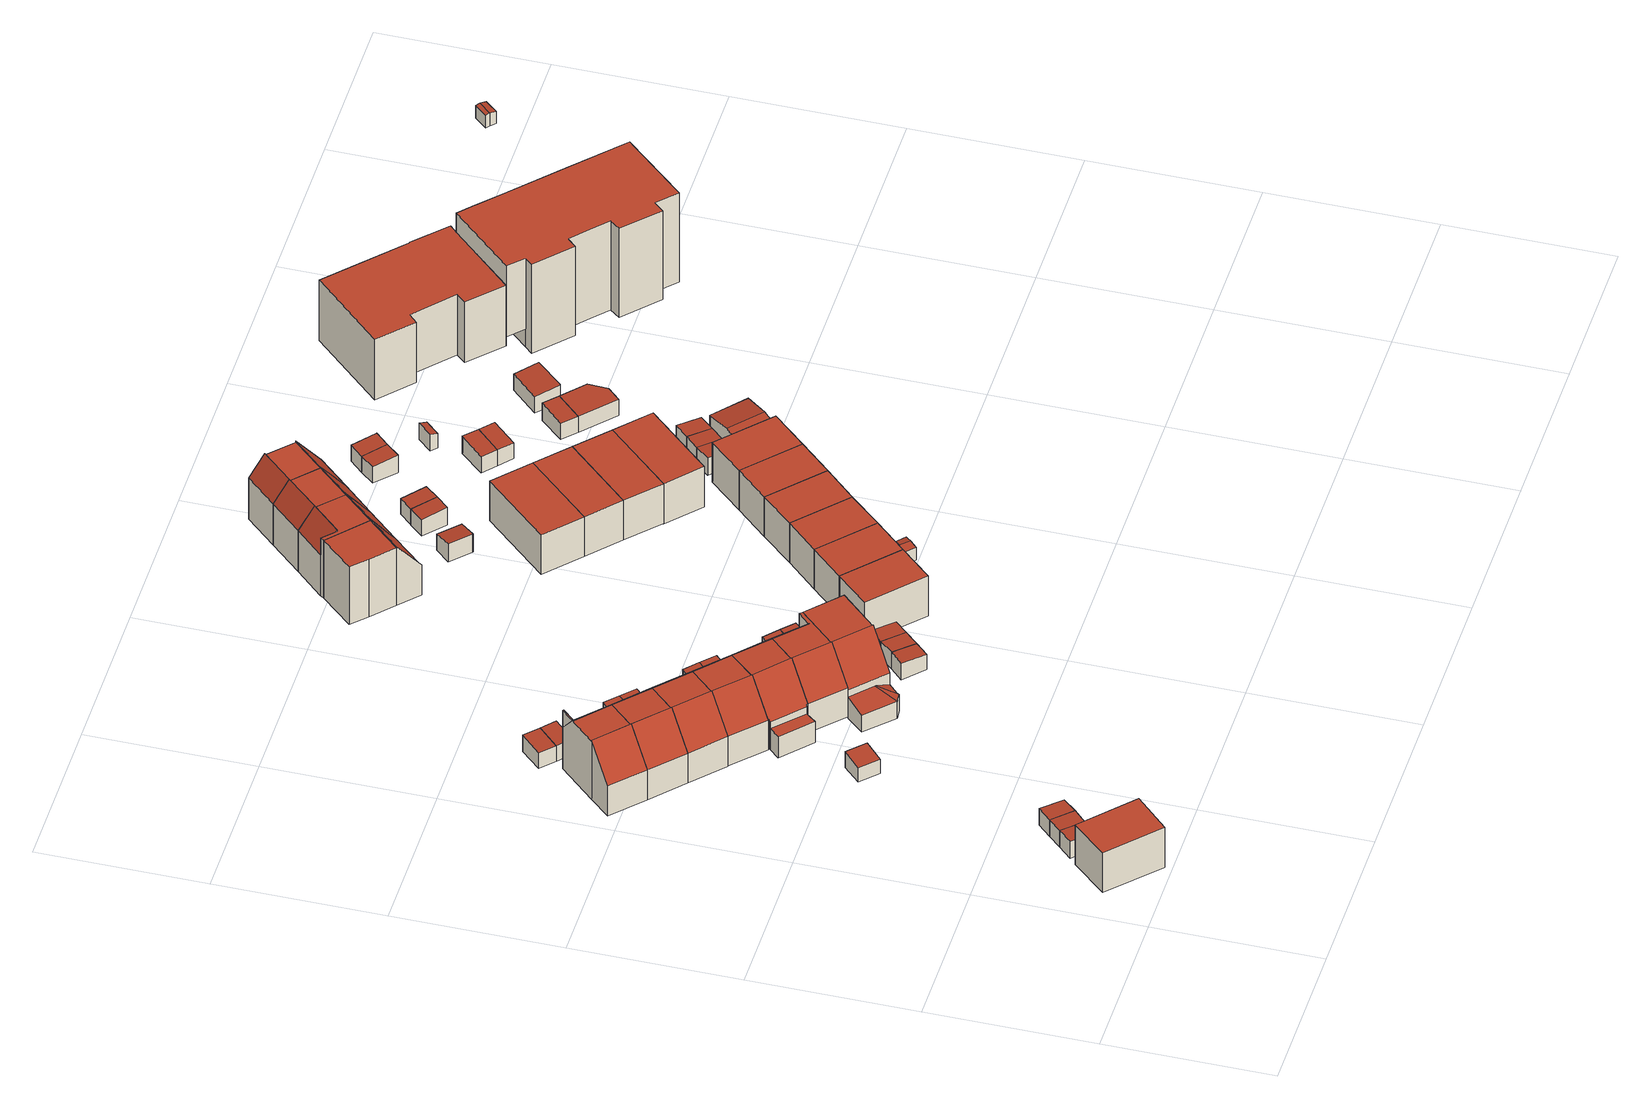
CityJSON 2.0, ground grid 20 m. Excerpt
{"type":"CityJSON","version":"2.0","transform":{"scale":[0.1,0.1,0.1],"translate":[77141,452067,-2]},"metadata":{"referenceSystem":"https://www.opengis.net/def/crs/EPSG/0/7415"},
"CityObjects":{
"building1":{"type":"Building","attributes":{"Volume":251.76,"Dakoppervlakte":44.3,"Muuroppervlakte":153.81,"Vloeroppervlakte":44.3,"hoogte_Z_max_in_m_NAP":5.38,"GEB_DOEL":"woonfunctie","dateOfConstruction":"1982-01-01","measuredHeight":5.68},"geometry":[{"type":"Solid","lod":"2","boundaries":[[[[0,1,2,3]],[[4,5,6,7]],[[3,2,5,4]],[[2,1,6,5]],[[6,1,0,7]],[[0,3,4,7]]]],"semantics":{"surfaces":[{"type":"GroundSurface"},{"type":"RoofSurface"},{"type":"WallSurface"}],"values":[[0,1,2,2,2,2]]}}]},
"building2":{"type":"Building","attributes":{"Volume":15.86,"Dakoppervlakte":6.83,"Muuroppervlakte":24.81,"Vloeroppervlakte":6.82,"hoogte_Z_max_in_m_NAP":2.13,"GEB_DOEL":"onbekend","dateOfConstruction":"1982-01-01","measuredHeight":2.42},"geometry":[{"type":"Solid","lod":"2","boundaries":[[[[8,9,10,11]],[[12,13,14,15]],[[10,9,13,12]],[[9,8,14,13]],[[14,8,11,15]],[[12,15,11,10]]]],"semantics":{"surfaces":[{"type":"GroundSurface"},{"type":"RoofSurface"},{"type":"WallSurface"}],"values":[[0,1,2,2,2,2]]}}]},
"building3":{"type":"Building","attributes":{"Volume":15.54,"Dakoppervlakte":6.83,"Muuroppervlakte":24.31,"Vloeroppervlakte":6.82,"hoogte_Z_max_in_m_NAP":2.13,"GEB_DOEL":"onbekend","dateOfConstruction":"1982-01-01","measuredHeight":2.38},"geometry":[{"type":"Solid","lod":"2","boundaries":[[[[9,16,17,10]],[[12,18,19,13]],[[9,10,12,13]],[[18,12,10,17]],[[16,19,18,17]],[[16,9,13,19]]]],"semantics":{"surfaces":[{"type":"GroundSurface"},{"type":"RoofSurface"},{"type":"WallSurface"}],"values":[[0,1,2,2,2,2]]}}]},
"building4":{"type":"Building","attributes":{"Volume":15.58,"Dakoppervlakte":6.83,"Muuroppervlakte":24.37,"Vloeroppervlakte":6.82,"hoogte_Z_max_in_m_NAP":2.13,"GEB_DOEL":"onbekend","dateOfConstruction":"1982-01-01","measuredHeight":2.38},"geometry":[{"type":"Solid","lod":"2","boundaries":[[[[16,20,21,17]],[[18,22,23,19]],[[16,17,18,19]],[[22,18,17,21]],[[20,23,22,21]],[[20,16,19,23]]]],"semantics":{"surfaces":[{"type":"GroundSurface"},{"type":"RoofSurface"},{"type":"WallSurface"}],"values":[[0,1,2,2,2,2]]}}]},
"building5":{"type":"Building","attributes":{"Volume":342.93,"Dakoppervlakte":62.81,"Muuroppervlakte":193.76,"Vloeroppervlakte":46.54,"hoogte_Z_max_in_m_NAP":8.2,"GEB_DOEL":"woonfunctie","dateOfConstruction":"1982-01-01","measuredHeight":8.46},"geometry":[{"type":"Solid","lod":"2","boundaries":[[[[24,25,26,27,28,29,30,31]],[[32,33,34,35,36,37,38]],[[39,40,41,42,32]],[[43,44,45,46]],[[34,33,42,24,31]],[[31,30,35,34]],[[26,25,41,40,37]],[[41,25,24,42]],[[42,33,32]],[[38,39,32]],[[40,39,38,37]],[[43,35,30,29,44]],[[28,45,44,29]],[[46,45,28,27,36]],[[36,35,43,46]],[[26,37,36,27]]]],"semantics":{"surfaces":[{"type":"GroundSurface"},{"type":"RoofSurface"},{"type":"WallSurface"}],"values":[[0,1,1,1,2,2,2,2,2,2,2,2,2,2,2,2]]}}]},
"building6":{"type":"Building","attributes":{"Volume":17.1,"Dakoppervlakte":7.82,"Muuroppervlakte":24.51,"Vloeroppervlakte":7.79,"hoogte_Z_max_in_m_NAP":1.89,"GEB_DOEL":"onbekend","dateOfConstruction":"1982-01-01","measuredHeight":2.32},"geometry":[{"type":"Solid","lod":"2","boundaries":[[[[47,48,49,50]],[[51,52,53,54]],[[49,48,54,53]],[[51,54,48,47]],[[50,52,51,47]],[[50,49,53,52]]]],"semantics":{"surfaces":[{"type":"GroundSurface"},{"type":"RoofSurface"},{"type":"WallSurface"}],"values":[[0,1,2,2,2,2]]}}]},
"building7":{"type":"Building","attributes":{"Volume":352.23,"Dakoppervlakte":64.85,"Muuroppervlakte":190.01,"Vloeroppervlakte":47.9,"hoogte_Z_max_in_m_NAP":8.2,"GEB_DOEL":"woonfunctie","dateOfConstruction":"1982-01-01","measuredHeight":8.45},"geometry":[{"type":"Solid","lod":"2","boundaries":[[[[55,56,57,58,28,27,26,25]],[[59,60,37,36]],[[41,40,61,62]],[[46,45,63,64]],[[26,27,36,37]],[[41,62,55,25]],[[25,26,37,40,41]],[[61,60,56,55,62]],[[37,60,61,40]],[[46,36,27,28,45]],[[28,58,63,45]],[[64,63,58,57,59]],[[36,46,64,59]],[[57,56,60,59]]]],"semantics":{"surfaces":[{"type":"GroundSurface"},{"type":"RoofSurface"},{"type":"WallSurface"}],"values":[[0,1,1,1,2,2,2,2,2,2,2,2,2,2]]}}]},
"building8":{"type":"Building","attributes":{"Volume":15.76,"Dakoppervlakte":6.86,"Muuroppervlakte":24.61,"Vloeroppervlakte":6.84,"hoogte_Z_max_in_m_NAP":2.12,"GEB_DOEL":"onbekend","dateOfConstruction":"1982-01-01","measuredHeight":2.42},"geometry":[{"type":"Solid","lod":"2","boundaries":[[[[65,66,67,68]],[[69,70,71,72]],[[70,69,68,67]],[[67,66,71,70]],[[71,66,65,72]],[[69,72,65,68]]]],"semantics":{"surfaces":[{"type":"GroundSurface"},{"type":"RoofSurface"},{"type":"WallSurface"}],"values":[[0,1,2,2,2,2]]}}]},
"building9":{"type":"Building","attributes":{"Volume":349.86,"Dakoppervlakte":64.4,"Muuroppervlakte":189.67,"Vloeroppervlakte":47.57,"hoogte_Z_max_in_m_NAP":8.2,"GEB_DOEL":"woonfunctie","dateOfConstruction":"1982-01-01","measuredHeight":8.45},"geometry":[{"type":"Solid","lod":"2","boundaries":[[[[73,74,75,76,58,57,56,55]],[[77,78,60,59]],[[62,61,79,80]],[[64,63,81,82]],[[60,56,57,59]],[[62,80,73,55]],[[61,62,55,56,60]],[[80,79,78,74,73]],[[61,60,78,79]],[[57,58,63,64,59]],[[81,63,58,76]],[[82,81,76,75,77]],[[77,59,64,82]],[[75,74,78,77]]]],"semantics":{"surfaces":[{"type":"GroundSurface"},{"type":"RoofSurface"},{"type":"WallSurface"}],"values":[[0,1,1,1,2,2,2,2,2,2,2,2,2,2]]}}]},
"building10":{"type":"Building","attributes":{"Volume":16.04,"Dakoppervlakte":6.96,"Muuroppervlakte":24.83,"Vloeroppervlakte":6.95,"hoogte_Z_max_in_m_NAP":2.12,"GEB_DOEL":"onbekend","dateOfConstruction":"1982-01-01","measuredHeight":2.42},"geometry":[{"type":"Solid","lod":"2","boundaries":[[[[65,68,83,84]],[[72,85,86,69]],[[65,84,85,72]],[[85,84,83,86]],[[68,69,86,83]],[[68,65,72,69]]]],"semantics":{"surfaces":[{"type":"GroundSurface"},{"type":"RoofSurface"},{"type":"WallSurface"}],"values":[[0,1,2,2,2,2]]}}]},
"building11":{"type":"Building","attributes":{"Volume":345.63,"Dakoppervlakte":63.97,"Muuroppervlakte":188.2,"Vloeroppervlakte":47.24,"hoogte_Z_max_in_m_NAP":8.2,"GEB_DOEL":"woonfunctie","dateOfConstruction":"1982-01-01","measuredHeight":8.42},"geometry":[{"type":"Solid","lod":"2","boundaries":[[[[87,88,89,90,91,92,93,94]],[[95,78,77,96]],[[97,80,79,98]],[[82,81,99,100]],[[89,88,95,96]],[[97,98,95,88,87]],[[87,94,80,97]],[[78,79,80,94,93]],[[95,98,79,78]],[[91,90,99,81]],[[96,100,99,90,89]],[[92,91,81,82,77]],[[96,77,82,100]],[[93,92,77,78]]]],"semantics":{"surfaces":[{"type":"GroundSurface"},{"type":"RoofSurface"},{"type":"WallSurface"}],"values":[[0,1,1,1,2,2,2,2,2,2,2,2,2,2]]}}]},
"building12":{"type":"Building","attributes":{"Volume":370.14,"Dakoppervlakte":72.43,"Muuroppervlakte":198.16,"Vloeroppervlakte":55.28,"hoogte_Z_max_in_m_NAP":8.2,"GEB_DOEL":"woonfunctie","dateOfConstruction":"1982-01-01","measuredHeight":8.42},"geometry":[{"type":"Solid","lod":"2","boundaries":[[[[88,87,101,102,103,104,105,106,107,108,109,110,90,89]],[[111,95,96,112]],[[113,97,98,114]],[[115,116,117,118,100,99,119,120]],[[121,122,123,124]],[[112,103,102,111]],[[95,88,89,96]],[[111,102,101,113,114]],[[97,113,101,87]],[[95,98,97,87,88]],[[96,89,90,99,100]],[[119,99,90,110]],[[110,109,121,120,119]],[[115,124,106,105,116]],[[116,105,104,117]],[[112,118,117,104,103]],[[109,108,122,121]],[[107,123,122,108]],[[107,106,124,123]],[[120,121,124,115]],[[100,118,112,96]],[[114,98,95,111]]]],"semantics":{"surfaces":[{"type":"GroundSurface"},{"type":"RoofSurface"},{"type":"WallSurface"}],"values":[[0,1,1,1,1,2,2,2,2,2,2,2,2,2,2,2,2,2,2,2,2,2]]}}]},
"building13":{"type":"Building","attributes":{"Volume":16.04,"Dakoppervlakte":6.88,"Muuroppervlakte":25,"Vloeroppervlakte":6.87,"hoogte_Z_max_in_m_NAP":2.13,"GEB_DOEL":"onbekend","dateOfConstruction":"1982-01-01","measuredHeight":2.44},"geometry":[{"type":"Solid","lod":"2","boundaries":[[[[125,126,127,128]],[[129,130,131,132]],[[130,129,128,127]],[[127,126,131,130]],[[131,126,125,132]],[[132,125,128,129]]]],"semantics":{"surfaces":[{"type":"GroundSurface"},{"type":"RoofSurface"},{"type":"WallSurface"}],"values":[[0,1,2,2,2,2]]}}]},
"building14":{"type":"Building","attributes":{"Volume":16.14,"Dakoppervlakte":6.94,"Muuroppervlakte":25.02,"Vloeroppervlakte":6.93,"hoogte_Z_max_in_m_NAP":2.13,"GEB_DOEL":"onbekend","dateOfConstruction":"1982-01-01","measuredHeight":2.43},"geometry":[{"type":"Solid","lod":"2","boundaries":[[[[125,128,133,134]],[[132,135,136,129]],[[125,134,135,132]],[[136,135,134,133]],[[128,129,136,133]],[[125,132,129,128]]]],"semantics":{"surfaces":[{"type":"GroundSurface"},{"type":"RoofSurface"},{"type":"WallSurface"}],"values":[[0,1,2,2,2,2]]}}]},
"building15":{"type":"Building","attributes":{"Volume":350.55,"Dakoppervlakte":64.14,"Muuroppervlakte":194.59,"Vloeroppervlakte":47.74,"hoogte_Z_max_in_m_NAP":8.2,"GEB_DOEL":"woonfunctie","dateOfConstruction":"1982-01-01","measuredHeight":8.42},"geometry":[{"type":"Solid","lod":"2","boundaries":[[[[137,138,139,140,104,103,102,101]],[[141,142,111,112,143,144,145]],[[113,114,146,141,147]],[[118,117,148,149]],[[102,103,112,111]],[[139,138,144,143]],[[113,147,137,101]],[[102,111,114,113,101]],[[147,141,145]],[[146,114,111,142]],[[146,142,141]],[[148,117,104,140]],[[143,149,148,140,139]],[[118,112,103,104,117]],[[143,112,118,149]],[[145,144,138,137,147]]]],"semantics":{"surfaces":[{"type":"GroundSurface"},{"type":"RoofSurface"},{"type":"WallSurface"}],"values":[[0,1,1,1,2,2,2,2,2,2,2,2,2,2,2,2]]}}]},
"building16":{"type":"Building","attributes":{"Volume":414.06,"Dakoppervlakte":75.83,"Muuroppervlakte":218.7,"Vloeroppervlakte":63.89,"hoogte_Z_max_in_m_NAP":8.2,"GEB_DOEL":"woonfunctie","dateOfConstruction":"1982-01-01","measuredHeight":8.47},"geometry":[{"type":"Solid","lod":"2","boundaries":[[[[150,151,152,153,154,155,156,157,158,159,160]],[[161,144,143,162]],[[163,164,165,149,148]],[[166,167,168,169]],[[170,171,172,173]],[[169,168,170,173]],[[150,160,143,144]],[[152,151,161,162]],[[150,144,161,151]],[[152,162,165,164,172,153]],[[157,167,166,158]],[[167,157,156,168]],[[156,155,170,168]],[[170,155,154,171]],[[171,154,153,172]],[[173,172,164,163,166,169]],[[162,143,149,165]],[[148,149,143,160,159,158,166,163]]]],"semantics":{"surfaces":[{"type":"GroundSurface"},{"type":"RoofSurface"},{"type":"WallSurface"}],"values":[[0,1,1,1,1,1,2,2,2,2,2,2,2,2,2,2,2,2]]}}]},
"building17":{"type":"Building","attributes":{"Volume":16.15,"Dakoppervlakte":6.97,"Muuroppervlakte":24.99,"Vloeroppervlakte":6.95,"hoogte_Z_max_in_m_NAP":2.14,"GEB_DOEL":"onbekend","dateOfConstruction":"1982-01-01","measuredHeight":2.45},"geometry":[{"type":"Solid","lod":"2","boundaries":[[[[174,175,176,177]],[[178,179,180,181]],[[181,176,175,178]],[[175,174,179,178]],[[174,177,180,179]],[[177,176,181,180]]]],"semantics":{"surfaces":[{"type":"GroundSurface"},{"type":"RoofSurface"},{"type":"WallSurface"}],"values":[[0,1,2,2,2,2]]}}]},
"building18":{"type":"Building","attributes":{"Volume":16.1,"Dakoppervlakte":6.87,"Muuroppervlakte":25.13,"Vloeroppervlakte":6.85,"hoogte_Z_max_in_m_NAP":2.15,"GEB_DOEL":"onbekend","dateOfConstruction":"1982-01-01","measuredHeight":2.47},"geometry":[{"type":"Solid","lod":"2","boundaries":[[[[175,182,183,176]],[[184,185,178,181]],[[175,176,181,178]],[[176,183,184,181]],[[182,185,184,183]],[[182,175,178,185]]]],"semantics":{"surfaces":[{"type":"GroundSurface"},{"type":"RoofSurface"},{"type":"WallSurface"}],"values":[[0,1,2,2,2,2]]}}]},
"building19":{"type":"Building","attributes":{"Volume":15.86,"Dakoppervlakte":6.84,"Muuroppervlakte":24.82,"Vloeroppervlakte":6.83,"hoogte_Z_max_in_m_NAP":2.23,"GEB_DOEL":"onbekend","dateOfConstruction":"1982-01-01","measuredHeight":2.42},"geometry":[{"type":"Solid","lod":"2","boundaries":[[[[186,187,188,189]],[[190,191,192,193]],[[190,186,189,191]],[[189,188,192,191]],[[188,187,193,192]],[[187,186,190,193]]]],"semantics":{"surfaces":[{"type":"GroundSurface"},{"type":"RoofSurface"},{"type":"WallSurface"}],"values":[[0,1,2,2,2,2]]}}]},
"building20":{"type":"Building","attributes":{"Volume":16.07,"Dakoppervlakte":6.84,"Muuroppervlakte":25.14,"Vloeroppervlakte":6.83,"hoogte_Z_max_in_m_NAP":2.23,"GEB_DOEL":"onbekend","dateOfConstruction":"1982-01-01","measuredHeight":2.45},"geometry":[{"type":"Solid","lod":"2","boundaries":[[[[194,187,186,195]],[[196,197,190,193]],[[194,195,197,196]],[[197,195,186,190]],[[190,186,187,193]],[[187,194,196,193]]]],"semantics":{"surfaces":[{"type":"GroundSurface"},{"type":"RoofSurface"},{"type":"WallSurface"}],"values":[[0,1,2,2,2,2]]}}]},
"building21":{"type":"Building","attributes":{"Volume":16.89,"Dakoppervlakte":7.28,"Muuroppervlakte":25.46,"Vloeroppervlakte":7.26,"hoogte_Z_max_in_m_NAP":2.14,"GEB_DOEL":"onbekend","dateOfConstruction":"1982-01-01","measuredHeight":2.45},"geometry":[{"type":"Solid","lod":"2","boundaries":[[[[198,199,200,201]],[[202,203,204,205]],[[203,202,198,201]],[[201,200,204,203]],[[200,199,205,204]],[[199,198,202,205]]]],"semantics":{"surfaces":[{"type":"GroundSurface"},{"type":"RoofSurface"},{"type":"WallSurface"}],"values":[[0,1,2,2,2,2]]}}]},
"building22":{"type":"Building","attributes":{"Volume":16.13,"Dakoppervlakte":6.66,"Muuroppervlakte":25.66,"Vloeroppervlakte":6.64,"hoogte_Z_max_in_m_NAP":2.14,"GEB_DOEL":"onbekend","dateOfConstruction":"1982-01-01","measuredHeight":2.56},"geometry":[{"type":"Solid","lod":"2","boundaries":[[[[206,207,208,209]],[[210,211,203,202]],[[206,209,202,203]],[[209,208,210,202]],[[210,208,207,211]],[[207,206,203,211]]]],"semantics":{"surfaces":[{"type":"GroundSurface"},{"type":"RoofSurface"},{"type":"WallSurface"}],"values":[[0,1,2,2,2,2]]}}]},
"building23":{"type":"Building","attributes":{"Volume":16.21,"Dakoppervlakte":6.84,"Muuroppervlakte":25.36,"Vloeroppervlakte":6.83,"hoogte_Z_max_in_m_NAP":2.23,"GEB_DOEL":"onbekend","dateOfConstruction":"1982-01-01","measuredHeight":2.47},"geometry":[{"type":"Solid","lod":"2","boundaries":[[[[195,212,213,194]],[[196,214,215,197]],[[195,194,196,197]],[[194,213,214,196]],[[212,215,214,213]],[[215,212,195,197]]]],"semantics":{"surfaces":[{"type":"GroundSurface"},{"type":"RoofSurface"},{"type":"WallSurface"}],"values":[[0,1,2,2,2,2]]}}]},
"building24":{"type":"Building","attributes":{"Volume":240.15,"Dakoppervlakte":42,"Muuroppervlakte":151.98,"Vloeroppervlakte":42,"hoogte_Z_max_in_m_NAP":5.44,"GEB_DOEL":"woonfunctie","dateOfConstruction":"1982-01-01","measuredHeight":5.72},"geometry":[{"type":"Solid","lod":"2","boundaries":[[[[216,217,218,219]],[[220,221,222,223]],[[216,219,221,220]],[[219,218,222,221]],[[222,218,217,223]],[[216,220,223,217]]]],"semantics":{"surfaces":[{"type":"GroundSurface"},{"type":"RoofSurface"},{"type":"WallSurface"}],"values":[[0,1,2,2,2,2]]}}]},
"building25":{"type":"Building","attributes":{"Volume":239.9,"Dakoppervlakte":41.74,"Muuroppervlakte":152.41,"Vloeroppervlakte":41.74,"hoogte_Z_max_in_m_NAP":5.44,"GEB_DOEL":"woonfunctie","dateOfConstruction":"1982-01-01","measuredHeight":5.75},"geometry":[{"type":"Solid","lod":"2","boundaries":[[[[219,218,224,225]],[[221,226,227,222]],[[219,225,226,221]],[[225,224,227,226]],[[218,222,227,224]],[[219,221,222,218]]]],"semantics":{"surfaces":[{"type":"GroundSurface"},{"type":"RoofSurface"},{"type":"WallSurface"}],"values":[[0,1,2,2,2,2]]}}]},
"building26":{"type":"Building","attributes":{"Volume":369.37,"Dakoppervlakte":59.48,"Muuroppervlakte":206.9,"Vloeroppervlakte":48.73,"hoogte_Z_max_in_m_NAP":8.17,"GEB_DOEL":"woonfunctie","dateOfConstruction":"1982-01-01","measuredHeight":8.43},"geometry":[{"type":"Solid","lod":"2","boundaries":[[[[228,229,230,231,232,233,234,235]],[[236,237,238,239,240]],[[241,242,243,244,245]],[[233,236,240,234]],[[233,232,237,236]],[[232,231,238,237]],[[230,239,238,231]],[[235,234,240,245,244]],[[241,239,230,229,242]],[[244,243,242,229,228,235]],[[239,241,245,240]]]],"semantics":{"surfaces":[{"type":"GroundSurface"},{"type":"RoofSurface"},{"type":"WallSurface"}],"values":[[0,1,1,2,2,2,2,2,2,2,2]]}}]},
"building27":{"type":"Building","attributes":{"Volume":236.26,"Dakoppervlakte":41.42,"Muuroppervlakte":150.8,"Vloeroppervlakte":41.42,"hoogte_Z_max_in_m_NAP":5.44,"GEB_DOEL":"woonfunctie","dateOfConstruction":"1982-01-01","measuredHeight":5.7},"geometry":[{"type":"Solid","lod":"2","boundaries":[[[[224,246,247,225]],[[226,248,249,227]],[[224,225,226,227]],[[225,247,248,226]],[[246,249,248,247]],[[246,224,227,249]]]],"semantics":{"surfaces":[{"type":"GroundSurface"},{"type":"RoofSurface"},{"type":"WallSurface"}],"values":[[0,1,2,2,2,2]]}}]},
"building28":{"type":"Building","attributes":{"Volume":349.25,"Dakoppervlakte":63.59,"Muuroppervlakte":195.24,"Vloeroppervlakte":47.42,"hoogte_Z_max_in_m_NAP":8.17,"GEB_DOEL":"woonfunctie","dateOfConstruction":"1982-01-01","measuredHeight":8.43},"geometry":[{"type":"Solid","lod":"2","boundaries":[[[[250,251,235,234,233,252,253,254]],[[255,256,257,236,240,258,259]],[[260,261,262,263,256]],[[244,264,265,245]],[[236,257,263,252,233]],[[233,234,240,236]],[[253,252,263,262]],[[254,253,262,261,259]],[[263,257,256]],[[255,260,256]],[[255,259,261,260]],[[245,240,234,235,244]],[[235,251,264,244]],[[251,250,258,265,264]],[[245,265,258,240]],[[259,258,250,254]]]],"semantics":{"surfaces":[{"type":"GroundSurface"},{"type":"RoofSurface"},{"type":"WallSurface"}],"values":[[0,1,1,1,2,2,2,2,2,2,2,2,2,2,2,2]]}}]},
"building29":{"type":"Building","attributes":{"Volume":5.9,"Dakoppervlakte":3.14,"Muuroppervlakte":13.36,"Vloeroppervlakte":3.08,"hoogte_Z_max_in_m_NAP":1.7,"GEB_DOEL":"onbekend","dateOfConstruction":"1982-01-01","measuredHeight":2.01},"geometry":[{"type":"Solid","lod":"2","boundaries":[[[[266,267,268,269,270,271,272,273]],[[274,275,276,277]],[[278,279,277,276,280,281]],[[273,272,278,281]],[[268,275,274,269]],[[275,268,267,276]],[[279,278,272,271,270,269,274,277]],[[280,276,267,266,273,281]]]],"semantics":{"surfaces":[{"type":"GroundSurface"},{"type":"RoofSurface"},{"type":"WallSurface"}],"values":[[0,1,1,2,2,2,2,2]]}}]},
"building30":{"type":"Building","attributes":{"Volume":17.71,"Dakoppervlakte":7.39,"Muuroppervlakte":26.44,"Vloeroppervlakte":7.34,"hoogte_Z_max_in_m_NAP":2.17,"GEB_DOEL":"onbekend","dateOfConstruction":"1982-01-01","measuredHeight":2.56},"geometry":[{"type":"Solid","lod":"2","boundaries":[[[[282,283,284,285,286,287]],[[288,289,290,291,292,293]],[[286,285,289,288]],[[289,285,284,283,291,290]],[[292,291,283,282]],[[292,282,287,293]],[[293,287,286,288]]]],"semantics":{"surfaces":[{"type":"GroundSurface"},{"type":"RoofSurface"},{"type":"WallSurface"}],"values":[[0,1,2,2,2,2,2]]}}]},
"building31":{"type":"Building","attributes":{"Volume":236.66,"Dakoppervlakte":41.57,"Muuroppervlakte":150.74,"Vloeroppervlakte":41.57,"hoogte_Z_max_in_m_NAP":5.44,"GEB_DOEL":"woonfunctie","dateOfConstruction":"1982-01-01","measuredHeight":5.69},"geometry":[{"type":"Solid","lod":"2","boundaries":[[[[294,295,247,246]],[[248,296,297,249]],[[294,246,249,297]],[[246,247,248,249]],[[248,247,295,296]],[[295,294,297,296]]]],"semantics":{"surfaces":[{"type":"GroundSurface"},{"type":"RoofSurface"},{"type":"WallSurface"}],"values":[[0,1,2,2,2,2]]}}]},
"building32":{"type":"Building","attributes":{"Volume":348.97,"Dakoppervlakte":64.29,"Muuroppervlakte":189.92,"Vloeroppervlakte":47.49,"hoogte_Z_max_in_m_NAP":8.18,"GEB_DOEL":"woonfunctie","dateOfConstruction":"1982-01-01","measuredHeight":8.44},"geometry":[{"type":"Solid","lod":"2","boundaries":[[[[298,299,300,301,251,250,254,253]],[[302,259,258,303]],[[304,262,261,305]],[[306,307,265,264]],[[299,302,303,300]],[[304,305,302,299,298]],[[253,262,304,298]],[[253,254,259,261,262]],[[259,302,305,261]],[[301,306,264,251]],[[307,306,301,300,303]],[[265,258,250,251,264]],[[258,265,307,303]],[[254,250,258,259]]]],"semantics":{"surfaces":[{"type":"GroundSurface"},{"type":"RoofSurface"},{"type":"WallSurface"}],"values":[[0,1,1,1,2,2,2,2,2,2,2,2,2,2]]}}]},
"building33":{"type":"Building","attributes":{"Volume":328.66,"Dakoppervlakte":57.54,"Muuroppervlakte":182.33,"Vloeroppervlakte":57.54,"hoogte_Z_max_in_m_NAP":5.38,"GEB_DOEL":"woonfunctie","dateOfConstruction":"1982-01-01","measuredHeight":5.71},"geometry":[{"type":"Solid","lod":"2","boundaries":[[[[308,309,310,311]],[[312,313,314,315]],[[308,311,313,312]],[[311,310,314,313]],[[310,309,315,314]],[[309,308,312,315]]]],"semantics":{"surfaces":[{"type":"GroundSurface"},{"type":"RoofSurface"},{"type":"WallSurface"}],"values":[[0,1,2,2,2,2]]}}]},
"building34":{"type":"Building","attributes":{"Volume":16.57,"Dakoppervlakte":7,"Muuroppervlakte":25.74,"Vloeroppervlakte":6.99,"hoogte_Z_max_in_m_NAP":2.11,"GEB_DOEL":"onbekend","dateOfConstruction":"1982-01-01","measuredHeight":2.46},"geometry":[{"type":"Solid","lod":"2","boundaries":[[[[316,317,318,319,320]],[[321,322,323,324,325]],[[322,321,317,316]],[[324,323,322,316,320,319]],[[319,318,325,324]],[[318,317,321,325]]]],"semantics":{"surfaces":[{"type":"GroundSurface"},{"type":"RoofSurface"},{"type":"WallSurface"}],"values":[[0,1,2,2,2,2]]}}]},
"building35":{"type":"Building","attributes":{"Volume":300.47,"Dakoppervlakte":52.81,"Muuroppervlakte":176.48,"Vloeroppervlakte":52.81,"hoogte_Z_max_in_m_NAP":5.38,"GEB_DOEL":"woonfunctie","dateOfConstruction":"1982-01-01","measuredHeight":5.69},"geometry":[{"type":"Solid","lod":"2","boundaries":[[[[326,310,309,327]],[[314,328,329,315]],[[327,309,315,329]],[[309,310,314,315]],[[326,328,314,310]],[[328,326,327,329]]]],"semantics":{"surfaces":[{"type":"GroundSurface"},{"type":"RoofSurface"},{"type":"WallSurface"}],"values":[[0,1,2,2,2,2]]}}]},
"building36":{"type":"Building","attributes":{"Volume":240.09,"Dakoppervlakte":41.61,"Muuroppervlakte":152.83,"Vloeroppervlakte":41.61,"hoogte_Z_max_in_m_NAP":5.44,"GEB_DOEL":"woonfunctie","dateOfConstruction":"1982-01-01","measuredHeight":5.77},"geometry":[{"type":"Solid","lod":"2","boundaries":[[[[294,330,331,295]],[[296,332,333,297]],[[295,296,297,294]],[[295,331,332,296]],[[330,333,332,331]],[[330,294,297,333]]]],"semantics":{"surfaces":[{"type":"GroundSurface"},{"type":"RoofSurface"},{"type":"WallSurface"}],"values":[[0,1,2,2,2,2]]}}]},
"building37":{"type":"Building","attributes":{"Volume":344.66,"Dakoppervlakte":63.56,"Muuroppervlakte":189.22,"Vloeroppervlakte":46.94,"hoogte_Z_max_in_m_NAP":8.18,"GEB_DOEL":"woonfunctie","dateOfConstruction":"1982-01-01","measuredHeight":8.44},"geometry":[{"type":"Solid","lod":"2","boundaries":[[[[334,335,336,337,301,300,299,298]],[[303,338,339,302]],[[340,304,305,341]],[[342,307,306,343]],[[339,338,336,335]],[[340,341,339,335,334]],[[298,304,340,334]],[[298,299,302,305,304]],[[341,305,302,339]],[[337,336,338,342,343]],[[300,301,306,307,303]],[[343,306,301,337]],[[303,307,342,338]],[[303,302,299,300]]]],"semantics":{"surfaces":[{"type":"GroundSurface"},{"type":"RoofSurface"},{"type":"WallSurface"}],"values":[[0,1,1,1,2,2,2,2,2,2,2,2,2,2]]}}]},
"building38":{"type":"Building","attributes":{"Volume":16.21,"Dakoppervlakte":7.01,"Muuroppervlakte":25.18,"Vloeroppervlakte":6.99,"hoogte_Z_max_in_m_NAP":2.1,"GEB_DOEL":"onbekend","dateOfConstruction":"1982-01-01","measuredHeight":2.41},"geometry":[{"type":"Solid","lod":"2","boundaries":[[[[344,345,346,347]],[[348,349,321,325]],[[344,347,348,325]],[[347,346,349,348]],[[349,346,345,321]],[[345,344,325,321]]]],"semantics":{"surfaces":[{"type":"GroundSurface"},{"type":"RoofSurface"},{"type":"WallSurface"}],"values":[[0,1,2,2,2,2]]}}]},
"building39":{"type":"Building","attributes":{"Volume":305.66,"Dakoppervlakte":53.72,"Muuroppervlakte":177.47,"Vloeroppervlakte":53.72,"hoogte_Z_max_in_m_NAP":5.38,"GEB_DOEL":"woonfunctie","dateOfConstruction":"1982-01-01","measuredHeight":5.69},"geometry":[{"type":"Solid","lod":"2","boundaries":[[[[350,326,327,351]],[[352,329,328,353]],[[350,351,352,353]],[[351,327,329,352]],[[328,329,327,326]],[[326,350,353,328]]]],"semantics":{"surfaces":[{"type":"GroundSurface"},{"type":"RoofSurface"},{"type":"WallSurface"}],"values":[[0,1,2,2,2,2]]}}]},
"building40":{"type":"Building","attributes":{"Volume":318.91,"Dakoppervlakte":55.35,"Muuroppervlakte":181.51,"Vloeroppervlakte":55.35,"hoogte_Z_max_in_m_NAP":5.38,"GEB_DOEL":"woonfunctie","dateOfConstruction":"1982-01-01","measuredHeight":5.76},"geometry":[{"type":"Solid","lod":"2","boundaries":[[[[354,355,356,357]],[[352,353,358,359]],[[352,354,357,353]],[[357,356,358,353]],[[355,359,358,356]],[[355,354,352,359]]]],"semantics":{"surfaces":[{"type":"GroundSurface"},{"type":"RoofSurface"},{"type":"WallSurface"}],"values":[[0,1,2,2,2,2]]}}]},
"building41":{"type":"Building","attributes":{"Volume":254.46,"Dakoppervlakte":44.24,"Muuroppervlakte":156.06,"Vloeroppervlakte":44.24,"hoogte_Z_max_in_m_NAP":5.44,"GEB_DOEL":"woonfunctie","dateOfConstruction":"1982-01-01","measuredHeight":5.75},"geometry":[{"type":"Solid","lod":"2","boundaries":[[[[330,360,361,331]],[[362,363,333,332]],[[363,362,361,360]],[[360,330,333,363]],[[331,332,333,330]],[[331,361,362,332]]]],"semantics":{"surfaces":[{"type":"GroundSurface"},{"type":"RoofSurface"},{"type":"WallSurface"}],"values":[[0,1,2,2,2,2]]}}]},
"building42":{"type":"Building","attributes":{"Volume":16.65,"Dakoppervlakte":7.04,"Muuroppervlakte":25.65,"Vloeroppervlakte":7.02,"hoogte_Z_max_in_m_NAP":2.2,"GEB_DOEL":"onbekend","dateOfConstruction":"1982-01-01","measuredHeight":2.49},"geometry":[{"type":"Solid","lod":"2","boundaries":[[[[364,365,366,367,368]],[[369,370,371,372,373]],[[370,369,367,366]],[[372,371,370,366,365,364]],[[364,368,373,372]],[[369,373,368,367]]]],"semantics":{"surfaces":[{"type":"GroundSurface"},{"type":"RoofSurface"},{"type":"WallSurface"}],"values":[[0,1,2,2,2,2]]}}]},
"building43":{"type":"Building","attributes":{"Volume":16.26,"Dakoppervlakte":6.84,"Muuroppervlakte":25.46,"Vloeroppervlakte":6.81,"hoogte_Z_max_in_m_NAP":2.2,"GEB_DOEL":"onbekend","dateOfConstruction":"1982-01-01","measuredHeight":2.52},"geometry":[{"type":"Solid","lod":"2","boundaries":[[[[374,375,376,377]],[[378,379,380,381]],[[380,374,377,381]],[[377,376,378,381]],[[378,376,375,379]],[[375,374,380,379]]]],"semantics":{"surfaces":[{"type":"GroundSurface"},{"type":"RoofSurface"},{"type":"WallSurface"}],"values":[[0,1,2,2,2,2]]}}]},
"building44":{"type":"Building","attributes":{"Volume":19.11,"Dakoppervlakte":7.99,"Muuroppervlakte":28.22,"Vloeroppervlakte":7.98,"hoogte_Z_max_in_m_NAP":2.2,"GEB_DOEL":"onbekend","dateOfConstruction":"1982-01-01","measuredHeight":2.49},"geometry":[{"type":"Solid","lod":"2","boundaries":[[[[382,383,384,385]],[[386,387,388,389]],[[382,385,389,388]],[[385,384,386,389]],[[383,387,386,384]],[[387,383,382,388]]]],"semantics":{"surfaces":[{"type":"GroundSurface"},{"type":"RoofSurface"},{"type":"WallSurface"}],"values":[[0,1,2,2,2,2]]}}]},
"building45":{"type":"Building","attributes":{"Volume":16.47,"Dakoppervlakte":7.04,"Muuroppervlakte":25.36,"Vloeroppervlakte":7.03,"hoogte_Z_max_in_m_NAP":2.2,"GEB_DOEL":"onbekend","dateOfConstruction":"1982-01-01","measuredHeight":2.46},"geometry":[{"type":"Solid","lod":"2","boundaries":[[[[390,368,367,391,392]],[[393,369,373,394,395]],[[368,373,369,367]],[[368,390,394,373]],[[394,390,392,391,393,395]],[[369,393,391,367]]]],"semantics":{"surfaces":[{"type":"GroundSurface"},{"type":"RoofSurface"},{"type":"WallSurface"}],"values":[[0,1,2,2,2,2]]}}]},
"building46":{"type":"Building","attributes":{"Volume":16.4,"Dakoppervlakte":6.84,"Muuroppervlakte":25.68,"Vloeroppervlakte":6.82,"hoogte_Z_max_in_m_NAP":2.2,"GEB_DOEL":"onbekend","dateOfConstruction":"1982-01-01","measuredHeight":2.54},"geometry":[{"type":"Solid","lod":"2","boundaries":[[[[375,374,396,397]],[[398,399,380,379]],[[375,397,398,379]],[[396,399,398,397]],[[399,396,374,380]],[[379,380,374,375]]]],"semantics":{"surfaces":[{"type":"GroundSurface"},{"type":"RoofSurface"},{"type":"WallSurface"}],"values":[[0,1,2,2,2,2]]}}]},
"building47":{"type":"Building","attributes":{"Volume":19.25,"Dakoppervlakte":7.99,"Muuroppervlakte":28.41,"Vloeroppervlakte":7.98,"hoogte_Z_max_in_m_NAP":2.2,"GEB_DOEL":"onbekend","dateOfConstruction":"1982-01-01","measuredHeight":2.51},"geometry":[{"type":"Solid","lod":"2","boundaries":[[[[400,401,383,382]],[[387,402,403,388]],[[402,387,383,401]],[[403,402,401,400]],[[403,400,382,388]],[[388,382,383,387]]]],"semantics":{"surfaces":[{"type":"GroundSurface"},{"type":"RoofSurface"},{"type":"WallSurface"}],"values":[[0,1,2,2,2,2]]}}]},
"building48":{"type":"Building","attributes":{"Volume":16.7,"Dakoppervlakte":6.84,"Muuroppervlakte":26.16,"Vloeroppervlakte":6.81,"hoogte_Z_max_in_m_NAP":2.2,"GEB_DOEL":"onbekend","dateOfConstruction":"1982-01-01","measuredHeight":2.58},"geometry":[{"type":"Solid","lod":"2","boundaries":[[[[404,405,406,407]],[[398,408,409,399]],[[398,399,404,407]],[[407,406,408,398]],[[405,409,408,406]],[[399,409,405,404]]]],"semantics":{"surfaces":[{"type":"GroundSurface"},{"type":"RoofSurface"},{"type":"WallSurface"}],"values":[[0,1,2,2,2,2]]}}]},
"building49":{"type":"Building","attributes":{"Volume":4.62,"Dakoppervlakte":2.24,"Muuroppervlakte":13.85,"Vloeroppervlakte":4.74,"hoogte_Z_max_in_m_NAP":2.21,"GEB_DOEL":"onbekend","dateOfConstruction":"1982-01-01","measuredHeight":2.37},"geometry":[{"type":"Solid","lod":"2","boundaries":[[[[410,411,412,413]],[[414,415,416,417]],[[413,415,414,410]],[[413,412,416,415]],[[416,412,411,417]],[[414,417,411,410]]]],"semantics":{"surfaces":[{"type":"GroundSurface"},{"type":"RoofSurface"},{"type":"WallSurface"}],"values":[[0,1,2,2,2,2]]}}]},
"building50":{"type":"Building","attributes":{"Volume":101.48,"Dakoppervlakte":33.44,"Muuroppervlakte":68.68,"Vloeroppervlakte":32.98,"hoogte_Z_max_in_m_NAP":2.53,"GEB_DOEL":"onbekend","dateOfConstruction":"1982-01-01","measuredHeight":3.36},"geometry":[{"type":"Solid","lod":"2","boundaries":[[[[418,419,420,421,422,423]],[[424,425,426,427]],[[428,429,426,425]],[[419,418,429,428]],[[422,421,424,427]],[[424,421,420,425]],[[427,426,429,418,423,422]],[[420,419,428,425]]]],"semantics":{"surfaces":[{"type":"GroundSurface"},{"type":"RoofSurface"},{"type":"WallSurface"}],"values":[[0,1,1,2,2,2,2,2]]}}]},
"building51":{"type":"Building","attributes":{"Volume":19.26,"Dakoppervlakte":8.27,"Muuroppervlakte":27.82,"Vloeroppervlakte":8.26,"hoogte_Z_max_in_m_NAP":2.16,"GEB_DOEL":"onbekend","dateOfConstruction":"1982-01-01","measuredHeight":2.43},"geometry":[{"type":"Solid","lod":"2","boundaries":[[[[430,431,432,433]],[[434,435,436,437]],[[433,432,435,434]],[[432,431,436,435]],[[430,437,436,431]],[[434,437,430,433]]]],"semantics":{"surfaces":[{"type":"GroundSurface"},{"type":"RoofSurface"},{"type":"WallSurface"}],"values":[[0,1,2,2,2,2]]}}]},
"building52":{"type":"Building","attributes":{"Volume":42.5,"Dakoppervlakte":18.24,"Muuroppervlakte":39.62,"Vloeroppervlakte":18.21,"hoogte_Z_max_in_m_NAP":2.16,"GEB_DOEL":"onbekend","dateOfConstruction":"1982-01-01","measuredHeight":2.44},"geometry":[{"type":"Solid","lod":"2","boundaries":[[[[438,439,430,433,440,441]],[[434,437,442,443,444,445]],[[442,437,430,439]],[[443,442,439,438]],[[443,438,441,444]],[[433,434,445,444,441,440]],[[433,430,437,434]]]],"semantics":{"surfaces":[{"type":"GroundSurface"},{"type":"RoofSurface"},{"type":"WallSurface"}],"values":[[0,1,2,2,2,2,2]]}}]},
"building53":{"type":"Building","attributes":{"Volume":34.08,"Dakoppervlakte":14.32,"Muuroppervlakte":36.39,"Vloeroppervlakte":14.29,"hoogte_Z_max_in_m_NAP":2.22,"GEB_DOEL":"onbekend","dateOfConstruction":"1982-01-01","measuredHeight":2.5},"geometry":[{"type":"Solid","lod":"2","boundaries":[[[[446,447,448,449,450]],[[451,452,453,454,455]],[[446,454,453,447]],[[455,454,446,450]],[[452,451,455,450,449,448]],[[448,447,453,452]]]],"semantics":{"surfaces":[{"type":"GroundSurface"},{"type":"RoofSurface"},{"type":"WallSurface"}],"values":[[0,1,2,2,2,2]]}}]},
"building54":{"type":"Building","attributes":{"Volume":1625.2,"Dakoppervlakte":192.07,"Muuroppervlakte":526.08,"Vloeroppervlakte":192.07,"hoogte_Z_max_in_m_NAP":8.42,"GEB_DOEL":"woonfunctie","dateOfConstruction":"1982-01-01","measuredHeight":8.7},"geometry":[{"type":"Solid","lod":"2","boundaries":[[[[456,457,458,459,460,461,462,463,464,465,466,467,468,469,470,471]],[[472,473,474,475,476,477,478,479,480,481,482,483]],[[484,485,486,487,488,489]],[[478,460,459,458,480,479]],[[458,457,481,480]],[[482,481,457,456,484]],[[472,466,465,473]],[[473,465,464,474]],[[464,463,475,474]],[[462,476,475,463]],[[476,462,461,477]],[[460,478,477,461]],[[487,469,468,488]],[[468,467,489,488]],[[484,456,471,485]],[[486,485,471,470]],[[487,486,470,469]],[[483,482,484,489]],[[467,466,472,483,489]]]],"semantics":{"surfaces":[{"type":"GroundSurface"},{"type":"RoofSurface"},{"type":"WallSurface"}],"values":[[0,1,1,2,2,2,2,2,2,2,2,2,2,2,2,2,2,2,2]]}}]},
"building55":{"type":"Building","attributes":{"Volume":3053.22,"Dakoppervlakte":248.57,"Muuroppervlakte":905.76,"Vloeroppervlakte":223.54,"hoogte_Z_max_in_m_NAP":11.19,"GEB_DOEL":"woonfunctie","dateOfConstruction":"1982-01-01","measuredHeight":12.82},"geometry":[{"type":"Solid","lod":"2","boundaries":[[[[490,491,492,493,494,495,496,497,498,499,500,501,502,503,504,505,506,507,508,509]],[[510,511,512,513,514]],[[515,516,517,518,519,520,521,522,523,524,525,526,527,528,529,530]],[[531,532,533,534,535,536,537]],[[511,524,523,512]],[[524,511,510,525]],[[526,525,510,500,499]],[[499,498,527,526]],[[495,494,515,530]],[[516,515,494,493]],[[492,517,516,493]],[[518,517,492,491]],[[519,518,491,490]],[[523,522,513,512]],[[505,531,537,506]],[[531,505,504,532]],[[504,503,533,532]],[[534,509,508,535]],[[490,509,534,533,503,502,501,513,522,521,520,519]],[[500,510,514,513,501]],[[527,498,497,528]],[[535,508,507,506,537,536]],[[497,496,495,530,529,528]]]],"semantics":{"surfaces":[{"type":"GroundSurface"},{"type":"OuterCeilingSurface"},{"type":"RoofSurface"},{"type":"WallSurface"}],"values":[[0,1,2,2,3,3,3,3,3,3,3,3,3,3,3,3,3,3,3,3,3,3,3]]}}]},
"building56":{"type":"Building","attributes":{"Volume":4.77,"Dakoppervlakte":2.66,"Muuroppervlakte":11.83,"Vloeroppervlakte":2.55,"hoogte_Z_max_in_m_NAP":1.64,"GEB_DOEL":"onbekend","dateOfConstruction":"1982-01-01","measuredHeight":1.97},"geometry":[{"type":"Solid","lod":"2","boundaries":[[[[538,539,540,541,542,543]],[[544,545,546,547]],[[545,544,548,549]],[[547,546,538,543]],[[549,548,541,540]],[[539,545,549,540]],[[547,543,542,541,548,544]],[[539,538,546,545]]]],"semantics":{"surfaces":[{"type":"GroundSurface"},{"type":"RoofSurface"},{"type":"WallSurface"}],"values":[[0,1,1,2,2,2,2,2]]}}]}
},
"vertices":[
[86,5,17],[28,59,17],[65,100,17],[125,45,17],[125,45,74],[65,100,74],[28,59,74],[86,5,74],
[73,108,17],[88,124,17],[111,102,17],[97,86,17],[111,102,39],[88,124,41],[73,108,41],[97,86,39],
[102,139,17],[126,117,17],[126,117,39],[102,139,41],
[117,155,17],[140,133,17],[140,133,39],[117,155,41],
[72,677,17],[108,644,17],[94,629,17],[67,600,17],[45,576,17],[8,610,17],[30,634,17],[71,678,17],[59,663,100],[72,677,100],[71,678,100],[30,634,100],[67,600,100],[94,629,100],[58,662,100],[58,662,101],[94,629,101],[108,644,76],[72,677,76],[30,634,102],[8,610,60],[45,576,60],[67,600,102],
[174,364,16],[155,344,16],[135,363,16],[154,383,16],[174,364,39],[154,383,39],[135,363,36],[155,344,36],
[146,609,17],[132,594,17],[105,565,17],[83,541,17],[105,565,100],[132,594,100],[132,594,101],[146,609,76],[83,541,60],[105,565,102],
[80,688,17],[64,703,17],[86,727,17],[102,712,17],[102,712,41],[86,727,41],[64,703,39],[80,688,39],
[184,574,17],[170,559,17],[143,530,17],[121,506,17],[143,530,100],[170,559,100],[170,559,101],[184,574,76],[121,506,60],[143,530,102],
[118,698,17],[96,674,17],[96,674,39],[118,698,41],
[221,540,18],[207,525,18],[180,495,18],[158,471,18],[121,506,18],[143,530,18],[170,559,18],[184,574,18],[207,525,100],[180,495,100],[221,540,76],[207,525,101],[158,471,60],[180,495,102],
[258,505,18],[245,490,18],[218,461,18],[196,437,18],[195,438,18],[193,437,18],[183,425,18],[148,457,18],[159,469,18],[160,470,18],[245,490,100],[218,461,100],[258,505,76],[245,490,101],[193,437,58],[195,438,60],[196,437,60],[218,461,102],[160,470,60],[159,469,58],[159,469,48],[148,457,48],[183,425,48],[193,437,48],
[155,619,17],[139,634,17],[161,657,17],[176,643,17],[176,643,41],[161,657,41],[139,634,39],[155,619,39],
[192,628,17],[171,605,17],[171,605,39],[192,628,41],
[293,473,18],[296,470,18],[255,426,18],[233,402,18],[280,459,100],[279,458,100],[255,426,100],[296,470,100],[293,473,100],[279,458,101],[293,473,76],[233,402,60],[255,426,102],
[296,470,17],[335,434,17],[294,390,17],[271,365,17],[260,354,17],[258,351,17],[246,350,17],[214,381,17],[232,401,17],[233,402,17],[255,426,17],[335,434,100],[294,390,100],[232,401,58],[271,365,58],[294,390,102],[232,401,48],[214,381,41],[246,350,41],[257,378,48],[258,351,41],[260,354,41],[271,365,41],[258,377,48],
[236,588,17],[252,574,17],[230,550,17],[214,565,17],[252,574,41],[236,588,41],[214,565,39],[230,550,39],
[268,559,17],[246,536,17],[246,536,39],[268,559,41],
[322,377,18],[345,355,18],[331,340,18],[307,362,18],[322,377,42],[307,362,42],[331,340,40],[345,355,40],
[360,371,18],[336,393,18],[360,371,40],[336,393,42],
[306,480,17],[289,496,17],[310,519,17],[327,504,17],[306,480,39],[327,504,41],[310,519,41],[289,496,39],
[327,504,16],[342,490,16],[321,466,16],[306,480,16],[321,466,39],[342,490,41],
[351,408,18],[374,386,18],[374,386,40],[351,408,42],
[418,362,17],[358,417,17],[393,455,17],[453,400,17],[418,362,74],[453,400,74],[393,455,74],[358,417,74],
[428,493,17],[488,438,17],[488,438,74],[428,493,74],
[307,903,17],[306,901,17],[282,923,17],[256,947,17],[238,964,17],[273,1002,17],[318,962,17],[341,940,17],[273,1002,100],[238,964,100],[256,947,100],[282,923,100],[318,962,100],[282,923,102],[306,901,60],[307,903,60],[341,940,60],[318,962,102],
[463,530,17],[522,476,17],[522,476,74],[463,530,74],
[352,999,17],[376,978,17],[276,1006,17],[308,1040,17],[323,1026,17],[291,992,100],[290,993,100],[276,1006,100],[352,999,100],[323,1026,100],[291,992,102],[323,1026,102],[308,1040,76],[276,1006,76],[376,978,60],[352,999,102],
[515,412,17],[510,407,17],[503,399,17],[492,409,17],[500,417,17],[505,422,17],[506,424,17],[517,414,17],[492,409,35],[503,399,35],[510,407,37],[500,417,37],[506,424,35],[505,422,36],[515,412,36],[517,414,35],
[367,888,16],[383,905,16],[405,884,16],[406,883,16],[390,866,16],[389,867,16],[390,866,42],[406,883,39],[405,884,39],[383,905,39],[367,888,42],[389,867,42],
[497,568,17],[557,513,17],[557,513,74],[497,568,74],
[343,1078,17],[358,1064,17],[387,1037,17],[411,1015,17],[358,1064,100],[387,1037,100],[343,1078,76],[358,1064,102],[411,1015,60],[387,1037,102],
[444,862,17],[485,825,17],[414,748,17],[373,785,17],[444,862,74],[373,785,74],[414,748,74],[485,825,74],
[401,927,16],[415,943,16],[440,920,16],[426,905,16],[425,906,16],[415,943,39],[401,927,39],[425,906,41],[426,905,41],[440,920,41],
[451,714,17],[522,791,17],[451,714,74],[522,791,74],
[532,606,17],[592,551,17],[592,551,74],[532,606,74],
[377,1115,17],[392,1101,17],[421,1074,17],[445,1052,17],[421,1074,100],[392,1101,100],[377,1115,76],[392,1101,102],[421,1074,102],[445,1052,60],
[440,920,17],[415,943,17],[429,958,17],[453,936,17],[453,936,41],[429,958,39],
[489,679,17],[560,756,17],[560,756,74],[489,679,74],
[560,756,16],[599,721,16],[528,644,16],[489,679,16],[528,644,74],[599,721,74],
[569,646,17],[629,591,17],[629,591,74],[569,646,74],
[494,979,17],[493,979,17],[470,1001,17],[484,1017,17],[508,995,17],[484,1017,40],[470,1001,40],[493,979,42],[494,979,42],[508,995,42],
[592,670,17],[616,648,17],[601,632,17],[578,654,17],[601,632,39],[616,648,39],[592,670,42],[578,654,42],
[558,906,17],[533,878,17],[517,892,17],[543,920,17],[517,892,40],[533,878,40],[558,906,42],[543,920,42],
[523,1011,17],[499,1033,17],[522,1011,17],[499,1033,40],[523,1011,42],[522,1011,42],
[606,685,17],[630,663,17],[630,663,39],[606,685,42],
[574,892,17],[549,864,17],[549,864,40],[574,892,42],
[606,685,16],[621,701,16],[644,679,16],[630,663,16],[644,679,39],[621,701,42],
[551,971,18],[558,964,18],[543,948,18],[536,954,18],[551,971,42],[536,954,42],[543,948,39],[558,964,39],
[650,671,12],[687,638,12],[664,613,12],[642,589,12],[605,622,12],[627,646,12],[642,589,40],[664,613,45],[627,646,45],[605,622,40],[687,638,40],[650,671,39],
[609,808,17],[593,823,17],[618,851,17],[634,836,17],[634,836,42],[618,851,42],[593,823,40],[609,808,40],
[661,788,17],[648,773,17],[660,813,17],[661,812,17],[648,773,40],[661,788,41],[661,812,42],[660,813,42],
[658,894,17],[682,872,17],[653,840,17],[652,840,17],[628,862,17],[652,840,42],[653,840,42],[682,872,42],[658,894,40],[628,862,40],
[766,1041,17],[768,1040,17],[805,1005,17],[796,996,17],[726,921,17],[688,957,17],[698,968,17],[652,1009,17],[642,999,17],[603,1035,17],[681,1119,17],[719,1084,17],[728,1093,17],[776,1049,17],[774,1047,17],[772,1048,17],[681,1119,104],[603,1035,104],[642,999,104],[652,1009,104],[698,968,104],[688,957,104],[726,921,104],[796,996,104],[805,1005,104],[768,1040,104],[766,1041,104],[719,1084,104],[766,1041,48],[772,1048,48],[774,1047,48],[776,1049,48],[728,1093,48],[719,1084,48],
[959,846,4],[892,772,4],[869,793,4],[859,781,4],[818,819,4],[828,831,4],[808,849,4],[787,868,4],[777,857,4],[736,895,4],[744,904,4],[814,980,4],[836,959,4],[853,944,4],[859,951,4],[858,952,4],[860,955,4],[884,932,4],[908,911,4],[899,901,4],[744,904,30],[726,921,30],[796,996,30],[814,980,30],[797,961,30],[818,819,132],[859,781,132],[869,793,132],[892,772,132],[959,846,132],[899,901,132],[836,959,132],[814,980,132],[796,996,132],[726,921,132],[744,904,132],[736,895,132],[777,857,132],[787,868,132],[808,849,132],[828,831,132],[858,952,48],[859,951,48],[853,944,48],[899,901,48],[908,911,48],[884,932,48],[860,955,48],
[1077,1028,17],[1071,1034,17],[1067,1037,17],[1080,1052,17],[1084,1048,17],[1090,1043,17],[1084,1048,36],[1071,1034,36],[1077,1028,34],[1090,1043,34],[1080,1052,35],[1067,1037,35]
]}
